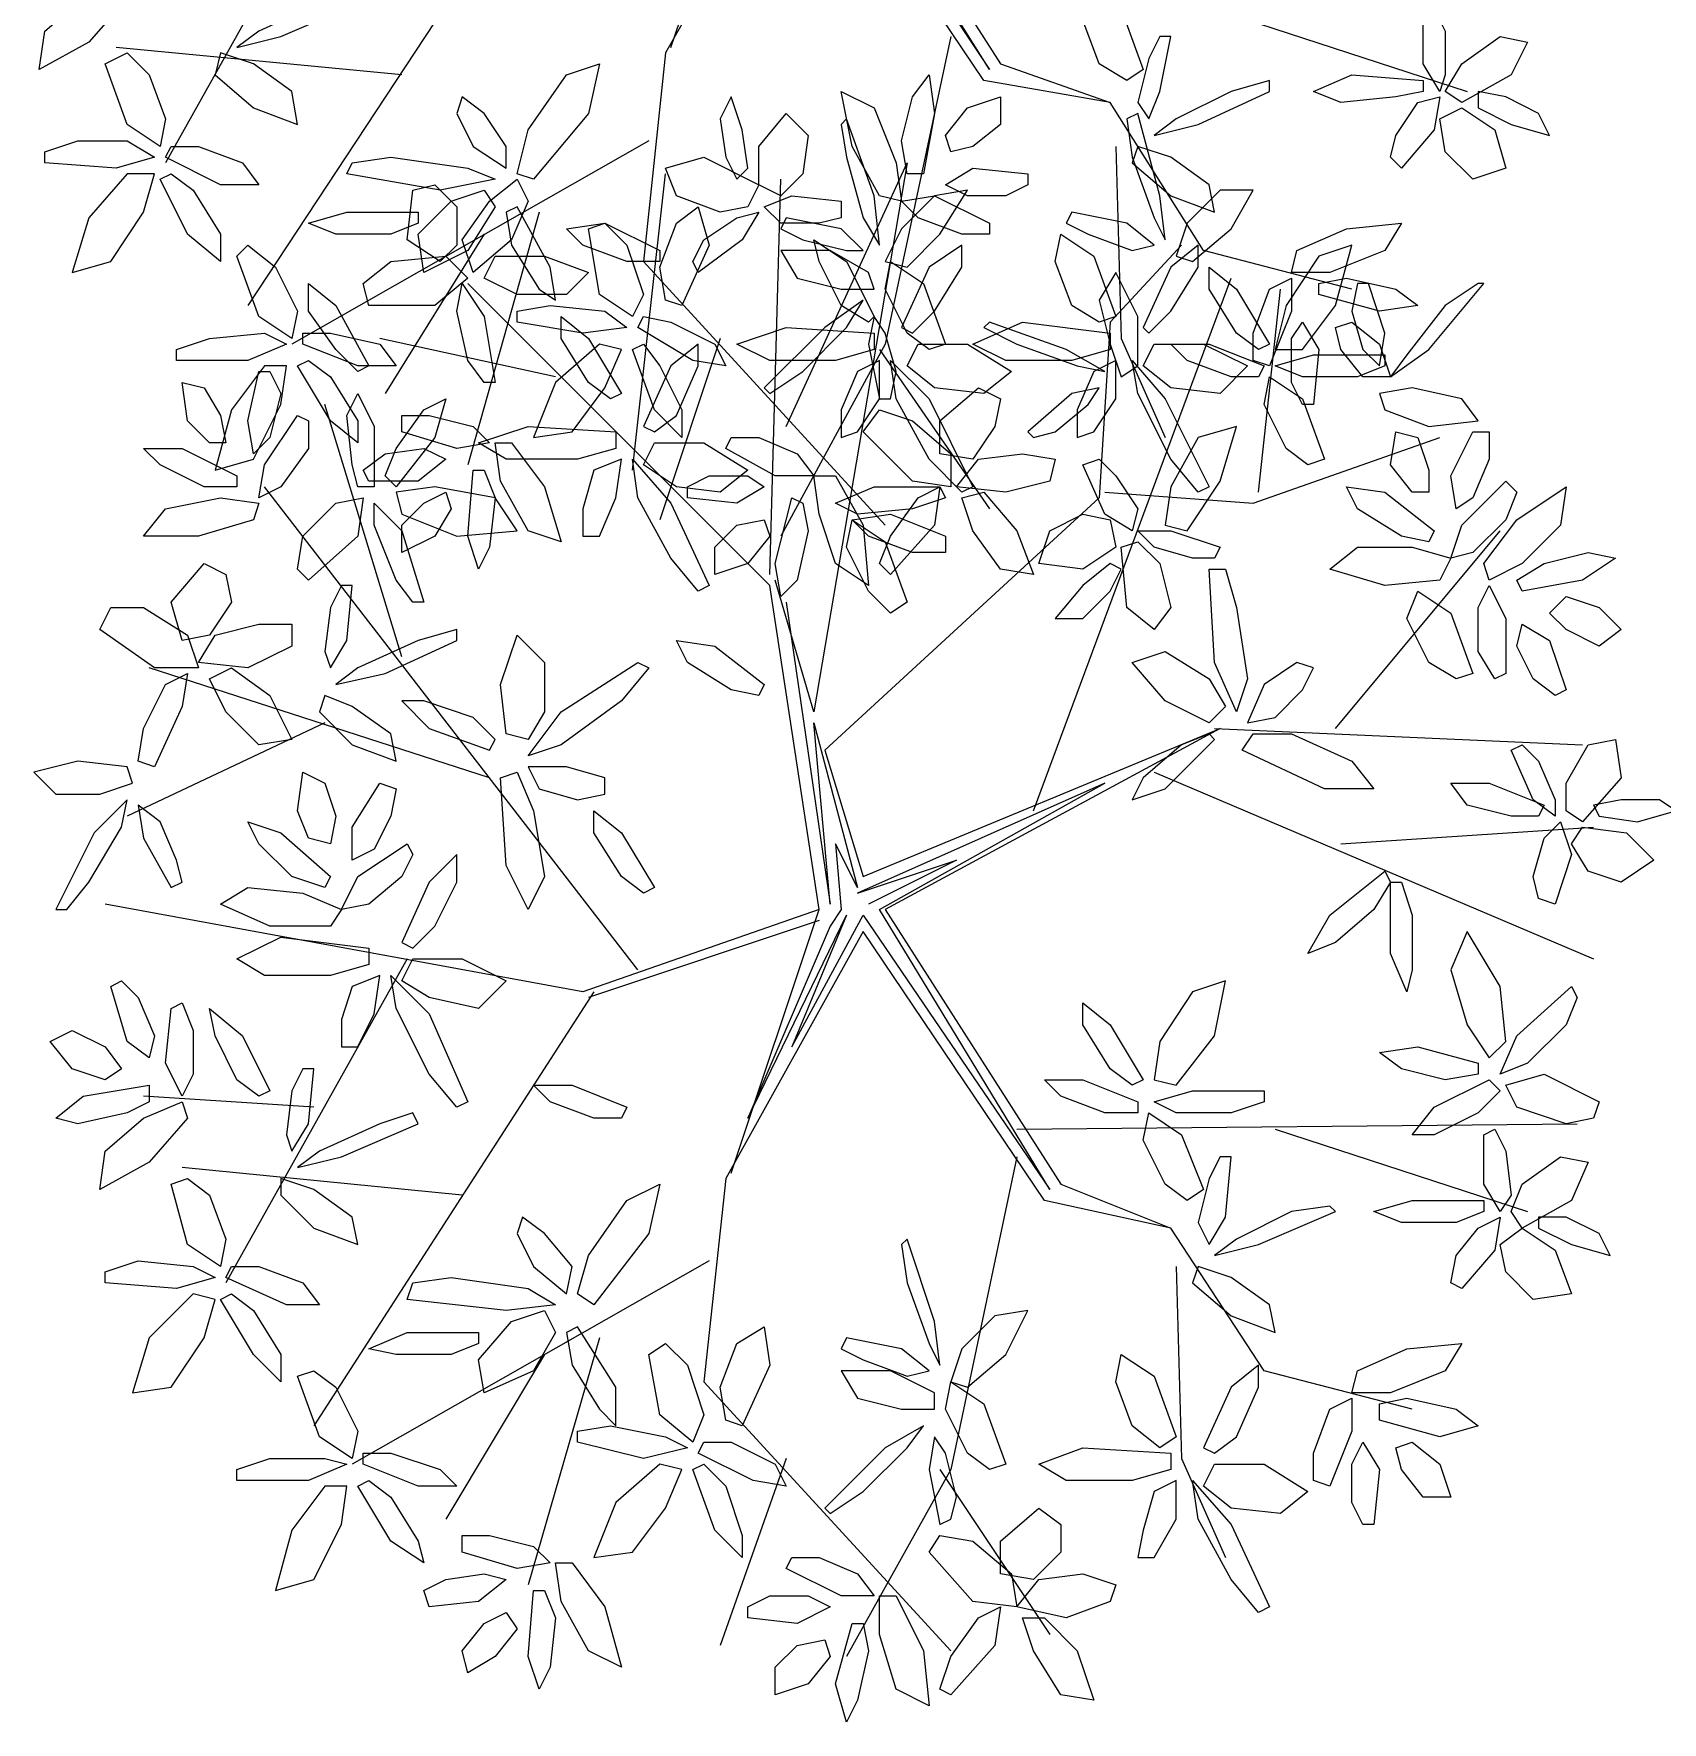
# Model space of a CAD drawing. Header units: millimetres. Extents: x 2259 to 2403, y 1663 to 1883.
# Drawn here: x 2338.48 to 2346.85, y 1731.48 to 1740.17 of the extents above; entities that cross this region are included whole.
import ezdxf

# ---------------------------------------------------------------- set-up
doc = ezdxf.new("R2010")
doc.units = ezdxf.units.MM
doc.layers.add('PDF_0', color=7, linetype='Continuous')

msp = doc.modelspace()

# ---------------------------------------------------------------- linework, layer by layer
at = {"layer": 'PDF_0', "lineweight": 9}
for points in [[(2344.0724, 1744.84), (2343.7053, 1744.4446), (2343.6488, 1743.541), (2342.2086, 1742.2702), (2342.4345, 1741.5924), (2344.2701, 1742.3549), (2342.5475, 1741.423), (2343.4511, 1740.011), (2344.0159, 1739.8133)], [(2342.0391, 1743.0044), (2342.2651, 1741.4512), (2342.1803, 1742.3832), (2342.378, 1741.536), (2342.2933, 1741.7619), (2342.3215, 1741.4512), (2342.2651, 1741.3665), (2341.8415, 1740.3499), (2342.3498, 1741.3948), (2342.0674, 1740.717), (2342.4345, 1741.423), (2343.3946, 1739.9828), (2342.491, 1741.423), (2343.677, 1742.0725), (2342.4063, 1741.5077), (2342.9146, 1741.6772), (2342.4627, 1741.4795)], [(2341.7567, 1740.0957), (2342.2086, 1741.423), (2340.9943, 1740.9994), (2338.5374, 1741.4512)], [(2345.2585, 1738.8532), (2344.496, 1739.0509), (2344.0159, 1739.8133), (2343.3664, 1739.9263), (2342.4345, 1741.31), (2341.7285, 1740.0675), (2341.6155, 1738.9944), (2342.8581, 1737.6389)], [(2340.0906, 1741.1688), (2339.1587, 1739.5027)], [(2341.0508, 1740.9994), (2339.5823, 1738.7685)], [(2344.5525, 1740.2934), (2345.8515, 1739.8698)], [(2343.197, 1740.1522), (2342.8581, 1738.5708), (2342.3215, 1737.5824)], [(2340.373, 1739.9545), (2338.9045, 1740.0957)], [(2341.6438, 1739.6157), (2339.8082, 1738.5708)], [(2344.0442, 1739.5874), (2344.0724, 1738.599), (2344.2983, 1738.0907)], [(2341.5591, 1737.9213), (2341.7285, 1739.4462)], [(2342.3498, 1738.1472), (2342.971, 1739.5027), (2342.491, 1736.6787), (2342.2933, 1737.3565)], [(2342.2651, 1737.3847), (2342.3215, 1739.418)], [(2341.079, 1739.2486), (2340.7119, 1737.9495)], [(2340.7966, 1739.1356), (2340.2883, 1738.3166)], [(2344.383, 1739.0791), (2344.0159, 1738.6838), (2343.9594, 1737.7801), (2342.5475, 1736.4811), (2342.7451, 1735.8316), (2344.5807, 1736.594), (2342.8581, 1735.6621), (2343.7618, 1734.2501), (2344.3266, 1734.0242)], [(2343.6206, 1736.1704), (2344.6372, 1738.9097)], [(2342.5192, 1735.6621), (2342.2651, 1737.3283), (2340.7119, 1738.8814)], [(2344.7784, 1737.8083), (2344.8913, 1738.8532)], [(2341.1637, 1738.4014), (2340.26, 1738.599)], [(2342.0109, 1738.599), (2341.7003, 1737.6671)], [(2342.8298, 1738.5426), (2343.3946, 1737.7236)], [(2340.373, 1736.9611), (2339.9776, 1738.2602)], [(2343.9877, 1737.8083), (2344.7501, 1737.7519), (2345.7103, 1738.0907)], [(2341.5873, 1735.3515), (2339.667, 1737.8366)], [(2345.1737, 1736.594), (2346.0209, 1737.6107)], [(2342.3498, 1737.2435), (2342.5757, 1735.6904), (2342.491, 1736.6223), (2342.7169, 1735.7751), (2342.6039, 1736.001), (2342.6322, 1735.6621), (2342.5757, 1735.5774), (2342.1521, 1734.589), (2342.6604, 1735.6339), (2342.378, 1734.9561), (2342.7451, 1735.6339), (2343.7053, 1734.2219), (2342.8298, 1735.6621), (2343.9877, 1736.3116), (2342.7169, 1735.7468), (2343.2252, 1735.9163), (2342.7734, 1735.6904)], [(2340.8248, 1736.3399), (2339.074, 1736.9047)], [(2339.9776, 1736.6223), (2338.961, 1736.1422)], [(2344.5525, 1736.594), (2346.4445, 1736.5093)], [(2344.2418, 1736.3681), (2346.501, 1735.408)], [(2345.202, 1736.001), (2346.501, 1736.0857)], [(2342.0674, 1734.3066), (2342.5192, 1735.6621), (2341.3049, 1735.2385), (2338.8481, 1735.6904)], [(2342.5192, 1735.6056), (2341.3331, 1735.2103)], [(2345.5691, 1733.0923), (2344.8066, 1733.29), (2344.3266, 1734.0242), (2343.677, 1734.1654), (2342.7451, 1735.5492), (2342.0391, 1734.2784), (2341.9262, 1733.2335), (2343.197, 1731.8498)], [(2340.4012, 1735.408), (2339.4693, 1733.7418)], [(2341.3614, 1735.2385), (2339.9212, 1733.0076)], [(2339.9212, 1734.6455), (2339.0457, 1734.702)], [(2343.5358, 1734.5325), (2346.4163, 1734.5608)], [(2344.8631, 1734.5325), (2346.1621, 1734.1089)], [(2340.6836, 1734.1937), (2339.2434, 1734.3349)], [(2343.5358, 1734.3913), (2343.197, 1732.7817), (2342.6604, 1731.8215)], [(2341.9544, 1733.8548), (2340.1188, 1732.8099)], [(2344.3548, 1733.8265), (2344.383, 1732.8382), (2344.6089, 1732.3298)], [(2341.3896, 1733.4594), (2341.0225, 1732.1886)], [(2341.1072, 1733.3747), (2340.5989, 1732.5275)], [(2342.3498, 1732.8382), (2342.0109, 1731.878)], [(2343.1405, 1732.7817), (2343.7053, 1731.9345)]]:
    msp.add_lwpolyline(points, dxfattribs=at)
for points in [[(2338.9328, 1740.4629), (2338.961, 1740.3499), (2338.7633, 1740.124), (2338.5092, 1739.9828), (2338.5374, 1740.1805), (2338.7351, 1740.3499)], [(2339.9494, 1740.3217), (2339.6388, 1740.1805), (2339.5258, 1740.0957), (2339.7517, 1740.1522), (2340.1471, 1740.3217), (2340.1188, 1740.3781)], [(2343.9594, 1740.011), (2343.8747, 1740.2369), (2343.903, 1740.3781), (2344.0724, 1740.2934), (2344.1854, 1739.9828), (2344.1006, 1739.9263)], [(2345.7385, 1740.1805), (2345.7385, 1739.9545), (2345.7103, 1739.8698), (2345.6256, 1740.011), (2345.6256, 1740.2934), (2345.6821, 1740.2934)], [(2344.2136, 1740.0393), (2344.1571, 1739.8133), (2344.2136, 1739.7286), (2344.2701, 1739.8698), (2344.3266, 1740.1522), (2344.2701, 1740.1522)], [(2345.8233, 1740.011), (2346.0209, 1740.1522), (2346.1621, 1740.124), (2346.0774, 1739.9545), (2345.8233, 1739.8133), (2345.7385, 1739.8698)], [(2339.074, 1739.9545), (2339.1587, 1739.7286), (2339.1305, 1739.5874), (2338.961, 1739.7004), (2338.8481, 1740.011), (2338.961, 1740.0675)], [(2339.4411, 1740.0675), (2339.4129, 1739.9545), (2339.6105, 1739.7851), (2339.8364, 1739.7004), (2339.8082, 1739.8698), (2339.6105, 1740.011)], [(2341.0225, 1739.6721), (2341.2202, 1739.9545), (2341.3896, 1740.011), (2341.3331, 1739.7569), (2341.0508, 1739.418), (2340.966, 1739.4462)], [(2342.9428, 1739.6157), (2342.9993, 1739.8416), (2343.084, 1739.9545), (2343.1122, 1739.7569), (2343.0558, 1739.4462), (2342.971, 1739.4462)], [(2345.4844, 1739.8416), (2345.202, 1739.8133), (2345.0608, 1739.8698), (2345.2585, 1739.9545), (2345.6256, 1739.9263), (2345.6256, 1739.8698)], [(2342.9428, 1739.305), (2342.8298, 1739.3333), (2342.6887, 1739.5874), (2342.6322, 1739.8698), (2342.8016, 1739.7851), (2342.9146, 1739.5027)], [(2344.6372, 1739.8698), (2344.3548, 1739.7286), (2344.2418, 1739.6439), (2344.4677, 1739.7004), (2344.8349, 1739.8698), (2344.8349, 1739.9263)], [(2345.908, 1739.8698), (2345.908, 1739.7851), (2346.0774, 1739.7004), (2346.2751, 1739.6439), (2346.2186, 1739.7569), (2346.0492, 1739.8416)], [(2340.6836, 1739.8416), (2340.6554, 1739.7569), (2340.7401, 1739.5874), (2340.9096, 1739.4745), (2340.9096, 1739.5874), (2340.7966, 1739.7569)], [(2342.0956, 1739.418), (2342.1521, 1739.4745), (2342.1239, 1739.6721), (2342.0674, 1739.8416), (2342.0109, 1739.7286), (2342.0391, 1739.5309)], [(2343.197, 1739.5592), (2343.1687, 1739.6439), (2343.2817, 1739.7851), (2343.4511, 1739.8416), (2343.4511, 1739.7004), (2343.3099, 1739.5874)], [(2345.4844, 1739.6439), (2345.5973, 1739.8133), (2345.7103, 1739.8416), (2345.6821, 1739.6721), (2345.5126, 1739.4745), (2345.4561, 1739.5309)], [(2345.7103, 1739.7286), (2345.8233, 1739.7851), (2345.9927, 1739.6721), (2346.0492, 1739.4745), (2345.8797, 1739.418), (2345.7385, 1739.5592)], [(2342.3215, 1739.3333), (2342.2086, 1739.3898), (2342.2086, 1739.5874), (2342.3498, 1739.7569), (2342.4627, 1739.6439), (2342.4345, 1739.4462)], [(2342.6604, 1739.5309), (2342.7451, 1739.2203), (2342.8298, 1739.0791), (2342.8016, 1739.3333), (2342.6604, 1739.7286), (2342.6322, 1739.7004)], [(2344.1289, 1739.5309), (2344.2418, 1739.2203), (2344.2983, 1739.1074), (2344.2701, 1739.3333), (2344.1571, 1739.7569), (2344.1006, 1739.7286)], [(2338.7069, 1739.6157), (2338.961, 1739.6157), (2339.1022, 1739.5309), (2338.9045, 1739.4745), (2338.5374, 1739.5027), (2338.5374, 1739.5592)], [(2339.3281, 1739.5874), (2339.5541, 1739.5027), (2339.6388, 1739.3898), (2339.4411, 1739.3898), (2339.1587, 1739.5309), (2339.1869, 1739.5874)], [(2340.3165, 1739.5309), (2340.7119, 1739.4745), (2340.8531, 1739.418), (2340.5707, 1739.3615), (2340.0906, 1739.4462), (2340.1188, 1739.5027)], [(2342.0109, 1739.2486), (2341.785, 1739.3333), (2341.7285, 1739.4745), (2341.9262, 1739.5309), (2342.2086, 1739.3898), (2342.1521, 1739.2768)], [(2344.1571, 1739.5874), (2344.1289, 1739.5027), (2344.3266, 1739.3333), (2344.5525, 1739.2486), (2344.5242, 1739.3898), (2344.3266, 1739.5309)], [(2339.1022, 1739.4462), (2338.961, 1739.4462), (2338.7633, 1739.2203), (2338.6786, 1738.9379), (2338.8763, 1738.9944), (2339.0457, 1739.2486)], [(2339.2999, 1739.3615), (2339.4411, 1739.1356), (2339.4411, 1738.9944), (2339.2717, 1739.1356), (2339.1305, 1739.418), (2339.1869, 1739.4462)], [(2343.4794, 1739.3333), (2343.2817, 1739.3333), (2343.1687, 1739.3898), (2343.3099, 1739.4745), (2343.5923, 1739.4462), (2343.5923, 1739.3898)], [(2340.6554, 1739.2768), (2340.6554, 1739.0791), (2340.5707, 1738.9944), (2340.4012, 1739.1074), (2340.4295, 1739.3615), (2340.5424, 1739.3898)], [(2340.7966, 1739.3615), (2340.8531, 1739.2768), (2340.7119, 1739.0509), (2340.486, 1738.9379), (2340.4577, 1739.1356), (2340.6272, 1739.305)], [(2340.966, 1739.418), (2341.0225, 1739.305), (2340.9378, 1739.1074), (2340.7401, 1738.9379), (2340.6836, 1739.1074), (2340.8248, 1739.305)], [(2342.8581, 1738.9944), (2342.971, 1738.9662), (2343.1405, 1739.1356), (2343.2817, 1739.3615), (2343.1122, 1739.3333), (2342.9428, 1739.1638)], [(2344.3548, 1739.0226), (2344.4395, 1738.9944), (2344.6372, 1739.1638), (2344.7501, 1739.3615), (2344.5807, 1739.3615), (2344.4113, 1739.1921)], [(2340.9378, 1739.0791), (2341.079, 1738.8532), (2341.1637, 1738.7967), (2341.1355, 1738.9662), (2340.966, 1739.2768), (2340.9096, 1739.2486)], [(2341.7003, 1738.9662), (2341.785, 1739.1921), (2341.8979, 1739.2768), (2341.9544, 1739.0791), (2341.8132, 1738.7685), (2341.7285, 1738.7967)], [(2342.5192, 1739.1921), (2342.3215, 1739.1921), (2342.2368, 1739.2768), (2342.378, 1739.3333), (2342.6322, 1739.305), (2342.6322, 1739.2203)], [(2343.2534, 1739.1356), (2343.0275, 1739.2203), (2342.9428, 1739.305), (2343.1122, 1739.3333), (2343.3946, 1739.1921), (2343.3946, 1739.1356)], [(2340.3165, 1739.1356), (2340.0341, 1739.1356), (2339.8929, 1739.1921), (2340.0906, 1739.2486), (2340.4577, 1739.2486), (2340.4577, 1739.1921)], [(2341.5308, 1738.9944), (2341.3049, 1739.0791), (2341.2202, 1739.1638), (2341.4179, 1739.1921), (2341.7003, 1739.0509), (2341.7003, 1738.9944)], [(2341.5308, 1739.0791), (2341.6155, 1738.825), (2341.5591, 1738.712), (2341.3896, 1738.825), (2341.3331, 1739.1638), (2341.4179, 1739.1921)], [(2341.9262, 1739.1074), (2342.0956, 1739.2203), (2342.2086, 1739.2486), (2342.1239, 1739.1074), (2341.8979, 1738.9379), (2341.8697, 1738.9944)], [(2342.4345, 1739.1074), (2342.6604, 1739.0509), (2342.7451, 1739.0509), (2342.6322, 1739.1638), (2342.3498, 1739.2203), (2342.3215, 1739.1638)], [(2343.903, 1739.1356), (2344.1289, 1739.0509), (2344.2418, 1739.0791), (2344.1006, 1739.1921), (2343.8182, 1739.2486), (2343.79, 1739.1921)], [(2344.9478, 1738.9379), (2344.9761, 1739.0509), (2345.2302, 1739.1638), (2345.5126, 1739.1921), (2345.4279, 1739.0509), (2345.1455, 1738.9379)], [(2342.6322, 1738.7685), (2342.5192, 1738.9944), (2342.491, 1739.1074), (2342.6604, 1738.9944), (2342.8016, 1738.712), (2342.7734, 1738.6838)], [(2343.8182, 1738.7685), (2343.7335, 1738.9944), (2343.7618, 1739.1356), (2343.9312, 1739.0226), (2344.0442, 1738.712), (2343.9594, 1738.6838)], [(2339.7235, 1738.9662), (2339.8364, 1738.7402), (2339.8082, 1738.599), (2339.6388, 1738.712), (2339.5258, 1739.0226), (2339.5823, 1739.0791)], [(2340.3165, 1738.9944), (2340.5989, 1739.0226), (2340.7119, 1738.9097), (2340.5424, 1738.7685), (2340.2036, 1738.7685), (2340.1753, 1738.8814)], [(2340.7966, 1738.9097), (2340.8531, 1739.0226), (2341.1072, 1739.0226), (2341.3331, 1738.9379), (2341.2202, 1738.825), (2340.966, 1738.825)], [(2342.8016, 1738.8532), (2342.7734, 1738.9379), (2342.5757, 1739.0509), (2342.3215, 1739.0509), (2342.4063, 1738.9097), (2342.6322, 1738.8532)], [(2343.1122, 1738.7402), (2343.2534, 1738.9662), (2343.2534, 1739.0791), (2343.084, 1738.9662), (2342.9428, 1738.6555), (2342.9993, 1738.6273)], [(2344.3266, 1738.7402), (2344.4677, 1738.9662), (2344.4677, 1739.0791), (2344.3266, 1738.9662), (2344.1854, 1738.6555), (2344.2136, 1738.6273)], [(2344.8631, 1738.5426), (2345.0043, 1738.5426), (2345.1737, 1738.7685), (2345.2585, 1739.0791), (2345.089, 1739.0226), (2344.9196, 1738.7685)], [(2342.971, 1738.6273), (2342.8581, 1738.8532), (2342.8863, 1738.9944), (2343.0558, 1738.8814), (2343.1687, 1738.5708), (2343.084, 1738.5426)], [(2344.0724, 1738.4014), (2344.1571, 1738.4578), (2344.1571, 1738.712), (2344.0442, 1738.9379), (2343.9594, 1738.7967), (2344.0159, 1738.5708)], [(2344.6654, 1738.6273), (2344.5242, 1738.8532), (2344.5242, 1738.9662), (2344.6654, 1738.8532), (2344.8349, 1738.5708), (2344.7784, 1738.5426)], [(2344.7501, 1738.6273), (2344.8349, 1738.8532), (2344.9478, 1738.9097), (2344.9478, 1738.7402), (2344.8349, 1738.4578), (2344.7501, 1738.4861)], [(2345.2302, 1738.9097), (2345.4844, 1738.8532), (2345.5973, 1738.7685), (2345.3997, 1738.7402), (2345.089, 1738.825), (2345.089, 1738.8814)], [(2340.0341, 1738.5426), (2339.8929, 1738.7402), (2339.8929, 1738.8814), (2340.0341, 1738.7685), (2340.2036, 1738.4578), (2340.1471, 1738.4296)], [(2340.7119, 1738.4861), (2340.6554, 1738.7402), (2340.6836, 1738.8814), (2340.7966, 1738.712), (2340.8531, 1738.3731), (2340.7966, 1738.3731)], [(2345.2585, 1738.7402), (2345.3149, 1738.5426), (2345.3997, 1738.4578), (2345.4279, 1738.6273), (2345.3432, 1738.8814), (2345.2867, 1738.8814)], [(2345.7385, 1738.7685), (2345.5409, 1738.5143), (2345.4561, 1738.4014), (2345.6538, 1738.5426), (2345.9362, 1738.8814), (2345.908, 1738.8814)], [(2341.1355, 1738.7685), (2341.4179, 1738.7402), (2341.5308, 1738.6555), (2341.3049, 1738.6273), (2340.966, 1738.6838), (2340.966, 1738.7402)], [(2342.4345, 1738.4296), (2342.6604, 1738.6555), (2342.7451, 1738.7967), (2342.5475, 1738.6555), (2342.2368, 1738.3449), (2342.2651, 1738.3166)], [(2341.3331, 1738.3731), (2341.192, 1738.599), (2341.192, 1738.712), (2341.3331, 1738.599), (2341.5026, 1738.3166), (2341.4461, 1738.2884)], [(2341.7567, 1738.6838), (2341.9827, 1738.5708), (2342.0391, 1738.4578), (2341.8697, 1738.4861), (2341.5873, 1738.6555), (2341.6155, 1738.712)], [(2342.6039, 1738.4861), (2342.2651, 1738.4861), (2342.0956, 1738.5708), (2342.3498, 1738.6555), (2342.8016, 1738.6273), (2342.8016, 1738.5426)], [(2342.9146, 1738.4296), (2342.8581, 1738.6273), (2342.8016, 1738.712), (2342.7734, 1738.5708), (2342.8298, 1738.2884), (2342.8863, 1738.2884)], [(2343.8182, 1738.4861), (2343.4794, 1738.4861), (2343.3099, 1738.5708), (2343.5641, 1738.6838), (2344.0159, 1738.6273), (2344.0159, 1738.5426)], [(2343.5358, 1738.5708), (2343.8465, 1738.4578), (2343.9877, 1738.4296), (2343.79, 1738.5426), (2343.3946, 1738.6838), (2343.3664, 1738.6555)], [(2344.9478, 1738.3731), (2344.9478, 1738.599), (2345.0043, 1738.6838), (2345.089, 1738.5426), (2345.0608, 1738.2602), (2345.0043, 1738.2602)], [(2345.1737, 1738.6555), (2345.2585, 1738.6838), (2345.3997, 1738.5708), (2345.4561, 1738.4014), (2345.3149, 1738.4014), (2345.202, 1738.5426)], [(2339.3846, 1738.599), (2339.667, 1738.6273), (2339.78, 1738.5708), (2339.5823, 1738.4861), (2339.2152, 1738.4861), (2339.2152, 1738.5426)], [(2340.0059, 1738.6273), (2340.26, 1738.5708), (2340.3448, 1738.4578), (2340.1471, 1738.4578), (2339.8647, 1738.5708), (2339.8647, 1738.6273)], [(2341.5026, 1738.5426), (2341.3896, 1738.5708), (2341.1637, 1738.3731), (2341.0508, 1738.0907), (2341.2484, 1738.119), (2341.4179, 1738.3449)], [(2341.7003, 1738.4578), (2341.8132, 1738.2319), (2341.8132, 1738.0907), (2341.672, 1738.2319), (2341.5591, 1738.5426), (2341.6155, 1738.5708)], [(2341.785, 1738.2037), (2341.8979, 1738.4578), (2341.8979, 1738.5708), (2341.7567, 1738.4578), (2341.6155, 1738.1472), (2341.672, 1738.119)], [(2342.971, 1738.4578), (2343.0275, 1738.5708), (2343.2817, 1738.5708), (2343.5076, 1738.4296), (2343.3664, 1738.3166), (2343.1122, 1738.3449)], [(2344.1854, 1738.4578), (2344.2418, 1738.5708), (2344.496, 1738.5708), (2344.7219, 1738.4578), (2344.5807, 1738.3166), (2344.3266, 1738.3449)], [(2344.6372, 1738.4014), (2344.4113, 1738.4861), (2344.3266, 1738.5708), (2344.5242, 1738.5708), (2344.8066, 1738.4578), (2344.7784, 1738.4014)], [(2340.0059, 1738.4014), (2340.1471, 1738.1754), (2340.1471, 1738.0625), (2340.0059, 1738.1754), (2339.8364, 1738.4578), (2339.8929, 1738.4861)], [(2342.6322, 1738.0907), (2342.7169, 1738.119), (2342.8298, 1738.2884), (2342.8298, 1738.4861), (2342.7169, 1738.4296), (2342.6322, 1738.2319)], [(2343.084, 1737.9778), (2342.9146, 1738.2884), (2342.8863, 1738.4861), (2343.084, 1738.2884), (2343.3099, 1737.8366), (2343.2534, 1737.8083)], [(2343.8465, 1738.0907), (2343.9312, 1738.119), (2344.0442, 1738.2884), (2344.0442, 1738.4861), (2343.9312, 1738.4296), (2343.8465, 1738.2319)], [(2344.3266, 1737.9778), (2344.1571, 1738.3166), (2344.1289, 1738.4861), (2344.2983, 1738.2884), (2344.5242, 1737.8366), (2344.4677, 1737.8083)], [(2345.2867, 1738.4014), (2345.0043, 1738.4014), (2344.8631, 1738.4578), (2345.0608, 1738.5143), (2345.4279, 1738.5143), (2345.4279, 1738.4578)], [(2339.78, 1738.4578), (2339.667, 1738.4578), (2339.4976, 1738.2319), (2339.4129, 1737.9213), (2339.6105, 1737.9778), (2339.7517, 1738.2602)], [(2339.7517, 1738.3166), (2339.6952, 1738.0907), (2339.6105, 1738.006), (2339.5823, 1738.1754), (2339.6388, 1738.4296), (2339.6952, 1738.4296)], [(2344.9196, 1738.0342), (2344.8066, 1738.2602), (2344.8349, 1738.4014), (2345.0043, 1738.2884), (2345.1173, 1737.9778), (2345.0325, 1737.9495)], [(2339.4693, 1738.0625), (2339.3846, 1738.0625), (2339.2717, 1738.1754), (2339.2434, 1738.3731), (2339.3564, 1738.3449), (2339.4411, 1738.2037)], [(2340.1188, 1737.9495), (2340.0906, 1738.2037), (2340.1471, 1738.3166), (2340.2318, 1738.1472), (2340.2318, 1737.8366), (2340.1471, 1737.8366)], [(2343.4229, 1738.1472), (2343.3099, 1737.9778), (2343.1405, 1738.006), (2343.1405, 1738.1754), (2343.3382, 1738.3449), (2343.4511, 1738.2884)], [(2343.7335, 1738.119), (2343.903, 1738.2602), (2343.9594, 1738.3449), (2343.8182, 1738.3166), (2343.5923, 1738.119), (2343.6206, 1738.0907)], [(2345.3997, 1738.3166), (2345.4279, 1738.2319), (2345.6538, 1738.1472), (2345.908, 1738.1754), (2345.8233, 1738.2884), (2345.5691, 1738.3449)], [(2340.3448, 1738.0342), (2340.486, 1738.2319), (2340.5989, 1738.2884), (2340.5424, 1738.0907), (2340.3448, 1737.8366), (2340.2883, 1737.893)], [(2342.9993, 1738.1754), (2343.197, 1738.006), (2343.197, 1737.8366), (2342.9993, 1737.8648), (2342.7451, 1738.119), (2342.8298, 1738.2319)], [(2339.8929, 1738.0342), (2339.7517, 1737.8366), (2339.6388, 1737.7801), (2339.667, 1737.9495), (2339.8364, 1738.2037), (2339.8929, 1738.1754)], [(2340.5142, 1738.2037), (2340.7401, 1738.1472), (2340.8248, 1738.0625), (2340.6554, 1738.0342), (2340.373, 1738.119), (2340.373, 1738.2037)], [(2341.2767, 1737.9778), (2340.9096, 1737.9778), (2340.7684, 1738.0625), (2341.0225, 1738.1472), (2341.4743, 1738.119), (2341.4743, 1738.0342)], [(2344.2983, 1737.6389), (2344.4113, 1737.6107), (2344.5807, 1737.8648), (2344.6654, 1738.1472), (2344.4677, 1738.0907), (2344.3266, 1737.8366)], [(2340.8531, 1738.0625), (2340.9378, 1738.0625), (2341.1072, 1737.8366), (2341.192, 1737.5542), (2341.0225, 1737.6107), (2340.8813, 1737.8648)], [(2341.6155, 1737.9495), (2341.672, 1738.0625), (2341.9262, 1738.0625), (2342.1521, 1737.9213), (2342.0109, 1737.8083), (2341.785, 1737.8366)], [(2342.2086, 1738.0907), (2342.4063, 1738.006), (2342.491, 1737.893), (2342.2933, 1737.893), (2342.0391, 1738.0342), (2342.0674, 1738.0907)], [(2345.6538, 1737.8083), (2345.5691, 1737.8083), (2345.4561, 1737.9495), (2345.4844, 1738.119), (2345.5973, 1738.0907), (2345.6538, 1737.9213)], [(2345.9645, 1737.9778), (2345.8797, 1737.7801), (2345.795, 1737.7236), (2345.7668, 1737.893), (2345.8797, 1738.119), (2345.9645, 1738.119)], [(2339.3564, 1737.8366), (2339.1305, 1737.9495), (2339.0457, 1738.0342), (2339.2434, 1738.0342), (2339.5258, 1737.893), (2339.5258, 1737.8366)], [(2340.2883, 1738.006), (2340.486, 1738.0342), (2340.5989, 1737.9778), (2340.4577, 1737.8648), (2340.2036, 1737.8648), (2340.1753, 1737.9213)], [(2341.3049, 1737.5824), (2341.3896, 1737.5824), (2341.4743, 1737.7801), (2341.5026, 1737.9778), (2341.3614, 1737.9213), (2341.3049, 1737.7236)], [(2341.7567, 1737.4695), (2341.5873, 1737.7801), (2341.5591, 1737.9778), (2341.7567, 1737.7519), (2341.9544, 1737.3283), (2341.8979, 1737.3)], [(2343.7335, 1737.9778), (2343.7053, 1737.8648), (2343.4794, 1737.8083), (2343.2252, 1737.8366), (2343.3382, 1737.9778), (2343.5641, 1738.006)], [(2344.0442, 1737.893), (2344.1571, 1737.7236), (2344.1289, 1737.6107), (2343.9877, 1737.6954), (2343.8747, 1737.9495), (2343.9594, 1737.9778)], [(2340.8531, 1737.7801), (2340.8248, 1737.5259), (2340.7684, 1737.413), (2340.7119, 1737.5824), (2340.7401, 1737.9213), (2340.7966, 1737.9213)], [(2341.9544, 1737.893), (2342.1521, 1737.893), (2342.2368, 1737.8366), (2342.0956, 1737.7519), (2341.8415, 1737.7801), (2341.8415, 1737.8366)], [(2342.491, 1737.893), (2342.6039, 1737.893), (2342.7451, 1737.6389), (2342.7734, 1737.3283), (2342.6039, 1737.4412), (2342.5192, 1737.6954)], [(2340.3448, 1737.8083), (2340.373, 1737.6954), (2340.6554, 1737.5824), (2340.966, 1737.6107), (2340.8531, 1737.7801), (2340.5424, 1737.8366)], [(2340.5989, 1737.8083), (2340.6272, 1737.7236), (2340.5424, 1737.5824), (2340.373, 1737.4977), (2340.373, 1737.6389), (2340.486, 1737.7519)], [(2342.9993, 1737.7236), (2342.7169, 1737.6954), (2342.6039, 1737.7519), (2342.8016, 1737.8366), (2343.1405, 1737.8366), (2343.1687, 1737.7801)], [(2342.8863, 1737.5824), (2343.0275, 1737.7801), (2343.1405, 1737.8366), (2343.1122, 1737.6389), (2342.8863, 1737.3847), (2342.8298, 1737.4412)], [(2343.2534, 1737.7801), (2343.3664, 1737.8083), (2343.5358, 1737.6107), (2343.6206, 1737.3847), (2343.4511, 1737.413), (2343.3099, 1737.6107)], [(2345.5126, 1737.5824), (2345.2867, 1737.7236), (2345.2302, 1737.8366), (2345.4279, 1737.8083), (2345.6821, 1737.6107), (2345.6538, 1737.5542)], [(2346.0492, 1737.6671), (2345.8797, 1737.4977), (2345.7668, 1737.4695), (2345.8233, 1737.6389), (2346.0492, 1737.8648), (2346.1056, 1737.8083)], [(2345.9645, 1737.3565), (2345.9362, 1737.4412), (2346.1056, 1737.6671), (2346.3598, 1737.8366), (2346.3316, 1737.6389), (2346.1339, 1737.4412)], [(2339.6388, 1737.7519), (2339.6105, 1737.6671), (2339.3281, 1737.5824), (2339.0457, 1737.5824), (2339.1587, 1737.7236), (2339.4411, 1737.7801)], [(2339.8647, 1737.5824), (2340.0341, 1737.7519), (2340.1753, 1737.7801), (2340.1471, 1737.5824), (2339.8929, 1737.3565), (2339.8364, 1737.413)], [(2340.3448, 1737.3565), (2340.2318, 1737.6389), (2340.2318, 1737.7519), (2340.373, 1737.6107), (2340.486, 1737.2435), (2340.4295, 1737.2435)], [(2342.4627, 1737.6107), (2342.4063, 1737.3565), (2342.3215, 1737.2718), (2342.2933, 1737.4412), (2342.378, 1737.7801), (2342.4345, 1737.7519)], [(2342.9993, 1737.4977), (2342.7734, 1737.5824), (2342.6887, 1737.6671), (2342.8863, 1737.6954), (2343.1687, 1737.5824), (2343.1687, 1737.4977)], [(2344.0159, 1737.6671), (2344.0442, 1737.5259), (2343.8747, 1737.413), (2343.6488, 1737.4412), (2343.7053, 1737.6107), (2343.8747, 1737.6954)], [(2342.2368, 1737.6671), (2342.2651, 1737.5824), (2342.1521, 1737.4412), (2341.9827, 1737.3847), (2341.9827, 1737.5259), (2342.0956, 1737.6389)], [(2342.7734, 1737.3), (2342.6604, 1737.5259), (2342.6887, 1737.6671), (2342.8581, 1737.5542), (2342.971, 1737.2435), (2342.8863, 1737.1871)], [(2344.4395, 1737.4695), (2344.2418, 1737.5259), (2344.1571, 1737.6107), (2344.3266, 1737.6107), (2344.5807, 1737.5259), (2344.5525, 1737.4695)], [(2344.2701, 1737.4412), (2344.3266, 1737.2153), (2344.2418, 1737.1023), (2344.1006, 1737.2153), (2344.0724, 1737.5259), (2344.1571, 1737.5542)], [(2345.7668, 1737.4695), (2345.7103, 1737.3565), (2345.4279, 1737.3283), (2345.1455, 1737.413), (2345.2867, 1737.5259), (2345.5691, 1737.5259)], [(2339.4976, 1737.2435), (2339.3846, 1737.0741), (2339.2434, 1737.0459), (2339.1869, 1737.2435), (2339.3564, 1737.4412), (2339.4693, 1737.3847)], [(2344.0724, 1737.413), (2344.0159, 1737.4412), (2343.8747, 1737.3283), (2343.7335, 1737.1588), (2343.8747, 1737.1588), (2344.0159, 1737.3)], [(2346.2468, 1737.4412), (2346.4728, 1737.4977), (2346.614, 1737.4695), (2346.4445, 1737.3565), (2346.1339, 1737.3), (2346.1056, 1737.3565)], [(2344.6654, 1737.2153), (2344.7219, 1736.8482), (2344.6654, 1736.6787), (2344.5525, 1736.9329), (2344.5242, 1737.413), (2344.6089, 1737.413)], [(2340.0059, 1737.2153), (2339.9776, 1736.9894), (2340.0059, 1736.9047), (2340.0906, 1737.0459), (2340.1188, 1737.3283), (2340.0624, 1737.3283)], [(2345.6538, 1736.9329), (2345.5409, 1737.1588), (2345.5973, 1737.3), (2345.7668, 1737.1871), (2345.8797, 1736.8764), (2345.795, 1736.8482)], [(2345.908, 1736.9894), (2345.908, 1737.2153), (2345.9645, 1737.3283), (2346.0492, 1737.1588), (2346.0492, 1736.8764), (2345.9927, 1736.8482)], [(2346.2751, 1737.1871), (2346.3598, 1737.2718), (2346.5292, 1737.2153), (2346.6422, 1737.1023), (2346.5292, 1737.0176), (2346.3598, 1737.1023)], [(2339.0457, 1737.2153), (2339.2717, 1737.0741), (2339.3281, 1736.9047), (2339.1022, 1736.9047), (2338.8198, 1737.1023), (2338.8763, 1737.2153)], [(2339.8082, 1737.1306), (2339.8082, 1737.0176), (2339.5823, 1736.9047), (2339.3281, 1736.9329), (2339.4129, 1737.0741), (2339.6388, 1737.1306)], [(2340.4577, 1737.0459), (2340.1471, 1736.9047), (2340.0341, 1736.8199), (2340.2883, 1736.8764), (2340.6554, 1737.0459), (2340.6554, 1737.1023)], [(2346.1904, 1736.8482), (2346.1056, 1737.0176), (2346.1339, 1737.1306), (2346.2751, 1737.0459), (2346.3598, 1736.7917), (2346.3033, 1736.7635)], [(2341.0225, 1736.5375), (2340.9096, 1736.5658), (2340.8813, 1736.8199), (2340.966, 1737.0741), (2341.1072, 1736.9329), (2341.1072, 1736.6787)], [(2342.0674, 1736.7917), (2341.8415, 1736.9329), (2341.785, 1737.0459), (2341.9827, 1737.0176), (2342.2368, 1736.8199), (2342.2086, 1736.7635)], [(2341.5026, 1736.7352), (2341.192, 1736.5093), (2341.0225, 1736.4528), (2341.192, 1736.6787), (2341.5873, 1736.9329), (2341.6438, 1736.9047)], [(2344.6089, 1736.707), (2344.5242, 1736.6223), (2344.2983, 1736.7352), (2344.1289, 1736.9329), (2344.2983, 1736.9894), (2344.5242, 1736.8482)], [(2345.0608, 1736.9047), (2344.9761, 1736.9329), (2344.8066, 1736.8199), (2344.7219, 1736.6223), (2344.8631, 1736.6505), (2345.0043, 1736.7917)], [(2339.0457, 1736.594), (2339.1587, 1736.8199), (2339.2717, 1736.8764), (2339.2434, 1736.707), (2339.1022, 1736.3963), (2339.0175, 1736.4246)], [(2339.3846, 1736.8482), (2339.4976, 1736.9047), (2339.6952, 1736.7635), (2339.8082, 1736.5375), (2339.6388, 1736.5093), (2339.4693, 1736.6787)], [(2339.9776, 1736.7635), (2339.9494, 1736.6787), (2340.1188, 1736.5093), (2340.3448, 1736.4246), (2340.3165, 1736.5658), (2340.1188, 1736.707)], [(2340.7401, 1736.6505), (2340.486, 1736.7352), (2340.373, 1736.7352), (2340.5142, 1736.594), (2340.8248, 1736.4811), (2340.8531, 1736.5375)], [(2344.383, 1736.5093), (2344.1854, 1736.3399), (2344.1289, 1736.2269), (2344.2983, 1736.2834), (2344.5525, 1736.5375), (2344.5242, 1736.5658)], [(2344.9478, 1736.5658), (2345.2585, 1736.4246), (2345.3714, 1736.2834), (2345.1173, 1736.2834), (2344.6937, 1736.4811), (2344.7501, 1736.5658)], [(2346.2186, 1736.4246), (2346.3033, 1736.2269), (2346.3033, 1736.1422), (2346.1904, 1736.2269), (2346.0774, 1736.4811), (2346.1339, 1736.5093)], [(2346.3598, 1736.3116), (2346.4728, 1736.5093), (2346.614, 1736.5375), (2346.6422, 1736.3399), (2346.4445, 1736.114), (2346.3598, 1736.1704)], [(2338.9893, 1736.3116), (2338.961, 1736.3963), (2338.7069, 1736.4246), (2338.4809, 1736.3681), (2338.5939, 1736.2551), (2338.8198, 1736.2551)], [(2341.4179, 1736.2551), (2341.4179, 1736.3399), (2341.2202, 1736.3963), (2341.0225, 1736.3963), (2341.079, 1736.2834), (2341.2767, 1736.2269)], [(2340.0059, 1736.001), (2339.8929, 1736.0292), (2339.8364, 1736.1704), (2339.8647, 1736.3681), (2339.9776, 1736.3116), (2340.0341, 1736.1422)], [(2340.3165, 1736.1422), (2340.2318, 1735.9728), (2340.1188, 1735.9163), (2340.1188, 1736.0857), (2340.26, 1736.3116), (2340.3448, 1736.2834)], [(2341.0508, 1736.1704), (2341.1072, 1735.8316), (2341.0225, 1735.6621), (2340.9096, 1735.888), (2340.8813, 1736.3399), (2340.966, 1736.3681)], [(2346.0774, 1736.1422), (2345.8515, 1736.1987), (2345.7668, 1736.3116), (2345.9645, 1736.3116), (2346.2468, 1736.1987), (2346.2186, 1736.1422)], [(2338.7633, 1735.8033), (2338.9328, 1736.0857), (2338.961, 1736.2269), (2338.7916, 1736.0575), (2338.5939, 1735.6621), (2338.6504, 1735.6621)], [(2346.501, 1736.1987), (2346.5292, 1736.1422), (2346.7269, 1736.114), (2346.9246, 1736.1704), (2346.8399, 1736.2269), (2346.6422, 1736.2269)], [(2339.2152, 1735.9163), (2339.1305, 1736.114), (2339.0175, 1736.1987), (2339.0457, 1736.0292), (2339.1869, 1735.7751), (2339.2434, 1735.8033)], [(2341.5026, 1735.8316), (2341.3614, 1736.0575), (2341.3614, 1736.1704), (2341.5026, 1736.0575), (2341.672, 1735.7751), (2341.6155, 1735.7468)], [(2339.8082, 1735.8316), (2339.6388, 1736.001), (2339.5823, 1736.114), (2339.7517, 1736.0575), (2340.0059, 1735.8316), (2339.9776, 1735.7751)], [(2346.1904, 1735.8316), (2346.2468, 1736.0292), (2346.3316, 1736.114), (2346.388, 1735.9445), (2346.3033, 1735.6904), (2346.2186, 1735.7186)], [(2346.388, 1736.001), (2346.4445, 1736.0857), (2346.6704, 1736.0575), (2346.8116, 1735.9163), (2346.6422, 1735.8033), (2346.4728, 1735.8598)], [(2340.373, 1735.8316), (2340.2036, 1735.6904), (2340.0624, 1735.6621), (2340.1471, 1735.8316), (2340.4012, 1736.001), (2340.4295, 1735.9445)], [(2340.5424, 1735.5774), (2340.6554, 1735.8033), (2340.6554, 1735.9445), (2340.5142, 1735.8033), (2340.373, 1735.4927), (2340.4295, 1735.4644)], [(2345.3714, 1735.6621), (2345.1737, 1735.4927), (2345.0325, 1735.4362), (2345.1455, 1735.6339), (2345.4279, 1735.8598), (2345.4561, 1735.8033)], [(2345.5691, 1735.6339), (2345.5691, 1735.3515), (2345.5409, 1735.2385), (2345.4561, 1735.4362), (2345.4561, 1735.8033), (2345.5126, 1735.8033)], [(2340.0624, 1735.6621), (2340.0059, 1735.5774), (2339.6952, 1735.5774), (2339.4411, 1735.6904), (2339.5823, 1735.7751), (2339.8647, 1735.7468)], [(2345.9645, 1734.8996), (2346.0492, 1734.9844), (2346.0209, 1735.2668), (2345.8515, 1735.5492), (2345.7668, 1735.3515), (2345.8515, 1735.0691)], [(2340.0059, 1735.3232), (2339.667, 1735.3232), (2339.5258, 1735.408), (2339.7517, 1735.5209), (2340.2036, 1735.4644), (2340.2036, 1735.3797)], [(2340.373, 1735.295), (2340.4295, 1735.408), (2340.6836, 1735.408), (2340.9096, 1735.295), (2340.7684, 1735.1538), (2340.5142, 1735.2103)], [(2339.0175, 1735.2103), (2339.1022, 1735.0126), (2339.074, 1734.8996), (2338.961, 1734.9844), (2338.8763, 1735.2668), (2338.9328, 1735.295)], [(2340.0624, 1734.9561), (2340.1471, 1734.9561), (2340.2318, 1735.1256), (2340.26, 1735.3232), (2340.1188, 1735.2668), (2340.0624, 1735.0973)], [(2340.5142, 1734.8149), (2340.3448, 1735.1538), (2340.3165, 1735.3232), (2340.5142, 1735.1256), (2340.7119, 1734.6737), (2340.6554, 1734.6455)], [(2344.2418, 1734.7867), (2344.3548, 1734.7584), (2344.5525, 1735.0126), (2344.6089, 1735.295), (2344.4395, 1735.2385), (2344.2701, 1734.9844)], [(2346.3598, 1735.0691), (2346.1621, 1734.8714), (2346.0209, 1734.8149), (2346.1056, 1735.0126), (2346.388, 1735.2668), (2346.4163, 1735.2103)], [(2339.2999, 1735.0408), (2339.2999, 1734.8149), (2339.2434, 1734.702), (2339.1587, 1734.8714), (2339.1869, 1735.1538), (2339.2434, 1735.182)], [(2344.0159, 1734.8432), (2343.8747, 1735.0691), (2343.8747, 1735.182), (2344.0159, 1735.0691), (2344.1854, 1734.7867), (2344.1289, 1734.7584)], [(2339.5258, 1734.7867), (2339.4129, 1735.0126), (2339.3846, 1735.1538), (2339.5541, 1735.0126), (2339.6952, 1734.7302), (2339.6388, 1734.702)], [(2338.9328, 1734.8432), (2338.8481, 1734.7867), (2338.6786, 1734.8432), (2338.5657, 1734.9844), (2338.6786, 1735.0408), (2338.8481, 1734.9561)], [(2345.7385, 1734.7867), (2345.5126, 1734.8432), (2345.3997, 1734.9279), (2345.5973, 1734.9561), (2345.908, 1734.8714), (2345.908, 1734.8149)], [(2339.8082, 1734.7302), (2339.78, 1734.5043), (2339.8082, 1734.4196), (2339.8929, 1734.5608), (2339.9212, 1734.8432), (2339.8647, 1734.8432)], [(2338.961, 1734.6172), (2338.7069, 1734.5608), (2338.5939, 1734.589), (2338.7351, 1734.702), (2339.074, 1734.7584), (2339.074, 1734.6737)], [(2341.3614, 1734.589), (2341.1355, 1734.6737), (2341.0508, 1734.7584), (2341.2484, 1734.7584), (2341.5308, 1734.6455), (2341.5026, 1734.589)], [(2343.9877, 1734.6172), (2343.7618, 1734.702), (2343.677, 1734.7867), (2343.8747, 1734.7867), (2344.1571, 1734.6737), (2344.1571, 1734.6172)], [(2345.908, 1734.6172), (2345.6821, 1734.5043), (2345.5691, 1734.5043), (2345.6821, 1734.6455), (2345.9645, 1734.7867), (2346.0209, 1734.7302)], [(2346.3598, 1734.5608), (2346.1056, 1734.6455), (2346.0492, 1734.7584), (2346.2468, 1734.8149), (2346.5292, 1734.6737), (2346.501, 1734.589)], [(2339.2434, 1734.6737), (2339.2717, 1734.589), (2339.074, 1734.3631), (2338.8198, 1734.2219), (2338.8481, 1734.4196), (2339.0457, 1734.589)], [(2344.6372, 1734.6172), (2344.3548, 1734.6172), (2344.2418, 1734.6737), (2344.4395, 1734.7302), (2344.8066, 1734.7302), (2344.8066, 1734.6737)], [(2340.26, 1734.5608), (2339.9494, 1734.4196), (2339.8364, 1734.3349), (2340.0624, 1734.3913), (2340.4577, 1734.5608), (2340.4295, 1734.6172)], [(2344.2983, 1734.2501), (2344.1854, 1734.4761), (2344.2136, 1734.6172), (2344.383, 1734.5043), (2344.496, 1734.2219), (2344.4113, 1734.1654)], [(2346.0492, 1734.4196), (2346.0774, 1734.1937), (2346.0209, 1734.1089), (2345.9362, 1734.2501), (2345.9362, 1734.5043), (2345.9927, 1734.5325)], [(2344.5242, 1734.2784), (2344.4677, 1734.0525), (2344.5242, 1733.9395), (2344.6089, 1734.0807), (2344.6372, 1734.3913), (2344.5807, 1734.3913)], [(2346.1339, 1734.2501), (2346.3316, 1734.3913), (2346.4728, 1734.3631), (2346.388, 1734.1654), (2346.1339, 1734.0242), (2346.0774, 1734.1089)], [(2339.3846, 1734.1937), (2339.4693, 1733.9677), (2339.4411, 1733.8265), (2339.2717, 1733.9395), (2339.1869, 1734.2501), (2339.2717, 1734.2784)], [(2339.7517, 1734.2784), (2339.7517, 1734.1937), (2339.9212, 1734.0242), (2340.1471, 1733.9395), (2340.1188, 1734.0807), (2339.9212, 1734.2219)], [(2341.3331, 1733.883), (2341.5308, 1734.1654), (2341.7003, 1734.2501), (2341.6438, 1733.996), (2341.3614, 1733.6289), (2341.2767, 1733.6853)], [(2344.9478, 1734.1089), (2344.6654, 1733.9677), (2344.5525, 1733.883), (2344.7784, 1733.9395), (2345.1737, 1734.1089), (2345.1455, 1734.1372)], [(2345.795, 1734.0525), (2345.5126, 1734.0525), (2345.3714, 1734.1089), (2345.5691, 1734.1654), (2345.9362, 1734.1654), (2345.9362, 1734.1089)], [(2340.9943, 1734.0807), (2340.966, 1733.996), (2341.0508, 1733.8265), (2341.2202, 1733.6853), (2341.2484, 1733.8265), (2341.1072, 1733.996)], [(2345.795, 1733.883), (2345.908, 1734.0242), (2346.0209, 1734.0807), (2345.9927, 1733.9113), (2345.8233, 1733.7136), (2345.7668, 1733.7418)], [(2346.2186, 1734.0807), (2346.2186, 1734.0242), (2346.388, 1733.9395), (2346.5857, 1733.883), (2346.5292, 1733.996), (2346.3598, 1734.0807)], [(2342.971, 1733.7418), (2343.084, 1733.4312), (2343.1405, 1733.3182), (2343.1122, 1733.5441), (2342.971, 1733.9677), (2342.9428, 1733.9395)], [(2346.0209, 1733.9395), (2346.1339, 1734.0242), (2346.3033, 1733.9113), (2346.388, 1733.6853), (2346.1904, 1733.6571), (2346.0492, 1733.7983)], [(2339.0175, 1733.8548), (2339.2999, 1733.8265), (2339.4129, 1733.7701), (2339.2152, 1733.7136), (2338.8481, 1733.7418), (2338.8481, 1733.7983)], [(2339.6388, 1733.8265), (2339.8647, 1733.7418), (2339.9494, 1733.6289), (2339.78, 1733.6289), (2339.4693, 1733.7701), (2339.4976, 1733.8265)], [(2344.4677, 1733.8265), (2344.4395, 1733.7418), (2344.6372, 1733.5724), (2344.8631, 1733.4877), (2344.8349, 1733.6289), (2344.6372, 1733.7701)], [(2340.6272, 1733.7701), (2341.0225, 1733.7136), (2341.1637, 1733.6289), (2340.9096, 1733.6006), (2340.4012, 1733.6571), (2340.4295, 1733.7418)], [(2339.4129, 1733.6571), (2339.2999, 1733.6853), (2339.074, 1733.4594), (2338.9893, 1733.177), (2339.1869, 1733.2053), (2339.3564, 1733.4594)], [(2339.6105, 1733.6006), (2339.7517, 1733.3747), (2339.7517, 1733.2335), (2339.6105, 1733.3747), (2339.4411, 1733.6571), (2339.4976, 1733.6853)], [(2341.1072, 1733.6006), (2341.1637, 1733.4877), (2341.0508, 1733.29), (2340.7966, 1733.177), (2340.7684, 1733.3465), (2340.9378, 1733.5441)], [(2343.197, 1733.2335), (2343.2817, 1733.2053), (2343.4794, 1733.3747), (2343.5923, 1733.6006), (2343.4229, 1733.5724), (2343.2534, 1733.4029)], [(2340.6272, 1733.3747), (2340.3448, 1733.3747), (2340.2036, 1733.4029), (2340.4012, 1733.4877), (2340.7684, 1733.4877), (2340.7684, 1733.4312)], [(2341.2484, 1733.3182), (2341.3896, 1733.0923), (2341.4743, 1733.0076), (2341.4743, 1733.2053), (2341.2767, 1733.5159), (2341.2202, 1733.4877)], [(2342.0109, 1733.2053), (2342.0956, 1733.4312), (2342.2368, 1733.5159), (2342.2651, 1733.3182), (2342.1239, 1733.0076), (2342.0391, 1733.0358)], [(2342.7451, 1733.3465), (2342.971, 1733.2617), (2343.084, 1733.29), (2342.9428, 1733.4029), (2342.6604, 1733.4594), (2342.6322, 1733.4029)], [(2341.8415, 1733.3182), (2341.9262, 1733.0641), (2341.8697, 1732.9229), (2341.7003, 1733.0641), (2341.6438, 1733.3747), (2341.7285, 1733.4312)], [(2344.1289, 1733.0076), (2344.0442, 1733.2335), (2344.0724, 1733.3747), (2344.2418, 1733.2617), (2344.3548, 1732.9511), (2344.2701, 1732.8946)], [(2345.2585, 1733.177), (2345.2867, 1733.29), (2345.5409, 1733.4029), (2345.8233, 1733.4312), (2345.7385, 1733.29), (2345.4561, 1733.177)], [(2340.0341, 1733.2053), (2340.1471, 1732.9793), (2340.1188, 1732.8382), (2339.9494, 1732.9511), (2339.8364, 1733.2617), (2339.9212, 1733.29)], [(2343.1122, 1733.0923), (2343.1122, 1733.177), (2342.8863, 1733.29), (2342.6322, 1733.29), (2342.7169, 1733.1488), (2342.9428, 1733.0923)], [(2344.6654, 1732.9511), (2344.7784, 1733.2053), (2344.7784, 1733.3182), (2344.6372, 1733.2053), (2344.496, 1732.8946), (2344.5525, 1732.8664)], [(2343.2817, 1732.8664), (2343.1687, 1733.0923), (2343.197, 1733.2335), (2343.3664, 1733.1205), (2343.4794, 1732.8099), (2343.3946, 1732.7817)], [(2345.0608, 1732.8664), (2345.1455, 1733.0923), (2345.2585, 1733.1488), (2345.2585, 1732.9793), (2345.1455, 1732.697), (2345.0608, 1732.7252)], [(2345.5409, 1733.1488), (2345.795, 1733.0923), (2345.908, 1733.0076), (2345.7103, 1732.9511), (2345.3997, 1733.0358), (2345.3997, 1733.1205)], [(2341.4461, 1733.0076), (2341.7285, 1732.9511), (2341.8415, 1732.8946), (2341.6155, 1732.8382), (2341.2767, 1732.9229), (2341.2767, 1732.9793)], [(2342.7451, 1732.6687), (2342.971, 1732.8946), (2343.0558, 1733.0076), (2342.8581, 1732.8946), (2342.5475, 1732.584), (2342.5757, 1732.5558)], [(2342.0674, 1732.9229), (2342.2933, 1732.8099), (2342.3498, 1732.697), (2342.1803, 1732.7252), (2341.8979, 1732.8664), (2341.9262, 1732.9229)], [(2343.2252, 1732.6405), (2343.1687, 1732.8664), (2343.1122, 1732.9511), (2343.084, 1732.7817), (2343.1405, 1732.4993), (2343.197, 1732.5275)], [(2345.2585, 1732.6122), (2345.2585, 1732.8099), (2345.3149, 1732.9229), (2345.3997, 1732.7817), (2345.3714, 1732.4993), (2345.3149, 1732.4993)], [(2345.4844, 1732.8946), (2345.5691, 1732.9229), (2345.7103, 1732.8099), (2345.7668, 1732.6405), (2345.6256, 1732.6405), (2345.5126, 1732.7817)], [(2339.6952, 1732.8382), (2339.9776, 1732.8382), (2340.0906, 1732.8099), (2339.8929, 1732.7252), (2339.5258, 1732.7252), (2339.5258, 1732.7817)], [(2340.3165, 1732.8664), (2340.5707, 1732.7817), (2340.6554, 1732.697), (2340.4577, 1732.697), (2340.1753, 1732.8099), (2340.1753, 1732.8664)], [(2344.1289, 1732.7252), (2343.79, 1732.7252), (2343.6488, 1732.8099), (2343.8747, 1732.8946), (2344.3266, 1732.8664), (2344.3266, 1732.7817)], [(2341.8132, 1732.7817), (2341.7003, 1732.8099), (2341.4743, 1732.6122), (2341.3614, 1732.3298), (2341.5591, 1732.3581), (2341.7285, 1732.584)], [(2342.0391, 1732.697), (2342.1239, 1732.4428), (2342.1239, 1732.3298), (2341.9827, 1732.471), (2341.8697, 1732.7817), (2341.9262, 1732.8099)], [(2344.496, 1732.697), (2344.5525, 1732.8099), (2344.8066, 1732.8099), (2345.0325, 1732.6687), (2344.8913, 1732.5558), (2344.6372, 1732.584)], [(2340.0906, 1732.697), (2339.9776, 1732.697), (2339.8082, 1732.471), (2339.7235, 1732.1604), (2339.9212, 1732.2169), (2340.0624, 1732.4993)], [(2340.3165, 1732.6405), (2340.4577, 1732.4146), (2340.486, 1732.3016), (2340.3165, 1732.4146), (2340.1471, 1732.697), (2340.2036, 1732.7252)], [(2344.1571, 1732.3298), (2344.2418, 1732.3298), (2344.3548, 1732.5275), (2344.3548, 1732.7252), (2344.2418, 1732.6687), (2344.1854, 1732.471)], [(2344.6372, 1732.2169), (2344.4677, 1732.5275), (2344.4395, 1732.7252), (2344.6372, 1732.4993), (2344.8349, 1732.0757), (2344.7784, 1732.0474)], [(2343.7618, 1732.3581), (2343.6206, 1732.2169), (2343.4511, 1732.2451), (2343.4511, 1732.4146), (2343.6488, 1732.584), (2343.7618, 1732.4993)], [(2340.8248, 1732.4428), (2341.0508, 1732.3863), (2341.1355, 1732.3016), (2340.966, 1732.2734), (2340.6836, 1732.3581), (2340.6836, 1732.4428)], [(2343.3099, 1732.4146), (2343.5076, 1732.2451), (2343.5358, 1732.0757), (2343.3099, 1732.1039), (2343.084, 1732.3581), (2343.1405, 1732.4428)], [(2342.5192, 1732.3298), (2342.7169, 1732.2451), (2342.8016, 1732.1322), (2342.6322, 1732.1322), (2342.3498, 1732.2734), (2342.378, 1732.3298)], [(2340.5989, 1732.2169), (2340.7966, 1732.2451), (2340.9096, 1732.2169), (2340.7684, 1732.1039), (2340.5142, 1732.0757), (2340.486, 1732.1604)], [(2341.1637, 1732.3016), (2341.2484, 1732.3016), (2341.4179, 1732.0757), (2341.5026, 1731.765), (2341.3331, 1731.8498), (2341.192, 1732.1039)], [(2344.0442, 1732.1886), (2344.0159, 1732.1039), (2343.79, 1732.0192), (2343.5358, 1732.0757), (2343.6488, 1732.2169), (2343.8747, 1732.2451)], [(2341.1637, 1732.0192), (2341.1355, 1731.765), (2341.079, 1731.6521), (2341.0225, 1731.8215), (2341.0508, 1732.1604), (2341.1072, 1732.1604)], [(2342.2651, 1732.1322), (2342.4627, 1732.1322), (2342.5757, 1732.0757), (2342.4063, 1731.991), (2342.1521, 1732.0192), (2342.1521, 1732.0757)], [(2342.8298, 1732.1322), (2342.9146, 1732.1322), (2343.0558, 1731.8498), (2343.084, 1731.5674), (2342.9146, 1731.6521), (2342.8298, 1731.9345)], [(2343.197, 1731.8215), (2343.3382, 1732.0192), (2343.4511, 1732.0757), (2343.4229, 1731.878), (2343.197, 1731.6238), (2343.1405, 1731.6521)], [(2340.9096, 1732.0474), (2340.966, 1731.9627), (2340.8531, 1731.8215), (2340.7119, 1731.7368), (2340.6836, 1731.8498), (2340.7966, 1731.991)], [(2342.7734, 1731.8498), (2342.7169, 1731.5956), (2342.6604, 1731.4826), (2342.6039, 1731.6803), (2342.6887, 1731.991), (2342.7451, 1731.991)], [(2343.5641, 1732.0192), (2343.677, 1732.0192), (2343.8465, 1731.8498), (2343.9312, 1731.5956), (2343.7618, 1731.6238), (2343.6206, 1731.8498)], [(2342.5475, 1731.9062), (2342.5757, 1731.8215), (2342.4627, 1731.6803), (2342.2933, 1731.6238), (2342.2933, 1731.765), (2342.4063, 1731.878)]]:
    msp.add_lwpolyline(points, close=True, dxfattribs=at)

doc.saveas('drawing.dxf')
